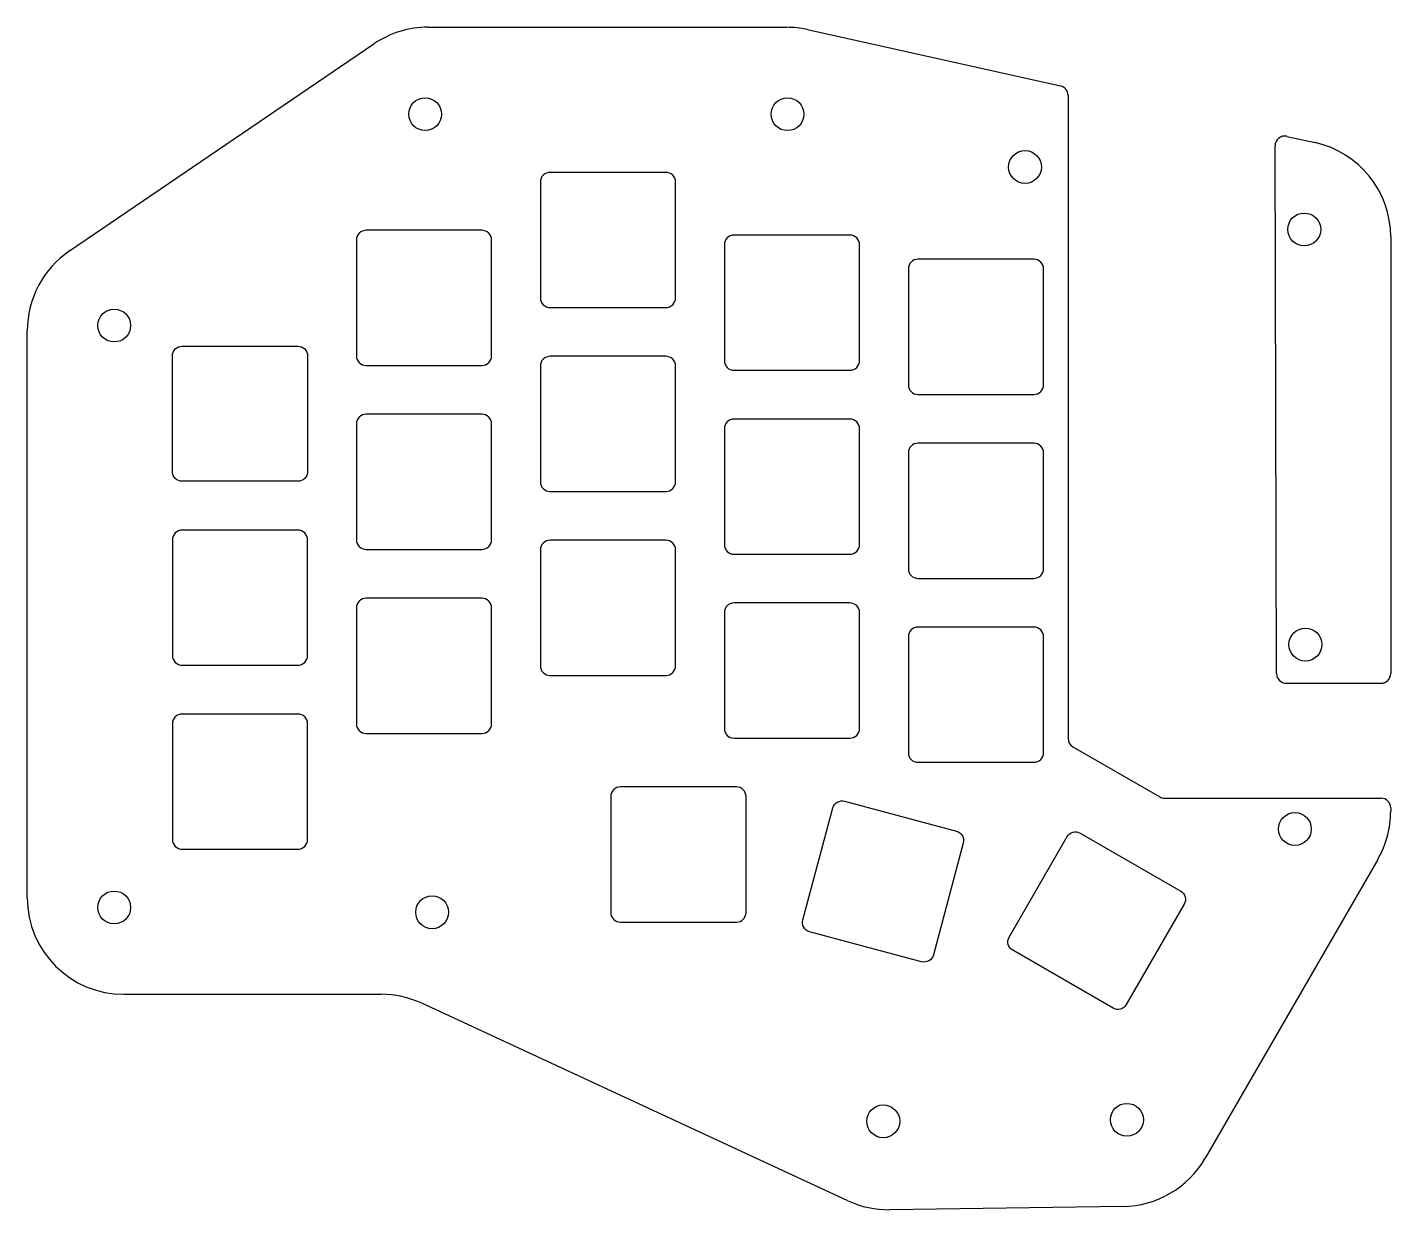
# Model space of a CAD drawing. Header units: millimetres. Extents: x -60 to 81, y -81 to 41.
import ezdxf

# ---------------------------------------------------------------- set-up
doc = ezdxf.new("R2010")
doc.units = ezdxf.units.MM
doc.layers.get('0').update_dxf_attribs({"linetype": 'CONTINUOUS'})

msp = doc.modelspace()

# ---------------------------------------------------------------- linework, layer by layer
for p, q in [((-18.62, 41.08), (18.48, 41.07)), ((20.66, 40.83), (46.84, 35)), ((-55.75, 17.92), (-24.25, 39.35)), ((47.63, 34.03), (47.63, -32.57)), ((70.29, 29.78), (73.22, 29.13)), ((69.22, -25.86), (69.07, 28.81)), ((81.04, 19.37), (81.04, -25.86)), ((-60.12, -49.08), (-60.12, 9.65)), ((70.22, -26.86), (80.04, -26.86)), ((48.12, -33.44), (57.12, -38.63)), ((57.62, -38.77), (80.04, -38.77)), ((81.04, -39.77), (81.04, -40.1)), ((79.7, -45.1), (61.82, -76.06)), ((-50.12, -59.08), (-23.49, -59.08)), ((24.85, -80.46), (-19.28, -60)), ((53.3, -81.06), (29.19, -81.39))]:
    msp.add_line(p, q)
for points in [[(6, 26.05), (-6, 26.05, 0.414214), (-7, 25.05), (-7, 13.05, 0.414214), (-6, 12.05), (6, 12.05, 0.414214), (7, 13.05), (7, 25.05, 0.414214)], [(-25.05, 6.05), (-13.05, 6.05, 0.414214), (-12.05, 7.05), (-12.05, 19.05, 0.414214), (-13.05, 20.05), (-25.05, 20.05, 0.414214), (-26.05, 19.05), (-26.05, 7.05, 0.414214)], [(12.05, 6.55, 0.414214), (13.05, 5.55), (25.05, 5.55, 0.414214), (26.05, 6.55), (26.05, 18.55, 0.414214), (25.05, 19.55), (13.05, 19.55, 0.414214), (12.05, 18.55)], [(32.1, 3.05), (44.1, 3.05, 0.414214), (45.1, 4.05), (45.1, 16.05, 0.414214), (44.1, 17.05), (32.1, 17.05, 0.414214), (31.1, 16.05), (31.1, 4.05, 0.414214)], [(-45.1, 7.05, -0.414214), (-44.1, 8.05), (-32.1, 8.05, -0.414214), (-31.1, 7.05), (-31.1, -4.95, -0.414214), (-32.1, -5.95), (-44.1, -5.95, -0.414214), (-45.1, -4.95)], [(-6, 7, 0.414214), (-7, 6), (-7, -6, 0.414214), (-6, -7), (6, -7, 0.414214), (7, -6), (7, 6, 0.414214), (6, 7)], [(-12.05, 0, 0.414214), (-13.05, 1), (-25.05, 1, 0.414214), (-26.05, 0), (-26.05, -12, 0.414214), (-25.05, -13), (-13.05, -13, 0.414214), (-12.05, -12)], [(25.05, -13.5, 0.414214), (26.05, -12.5), (26.05, -0.5, 0.414214), (25.05, 0.5), (13.05, 0.5, 0.414214), (12.05, -0.5), (12.05, -12.5, 0.414214), (13.05, -13.5)], [(31.1, -15, 0.414214), (32.1, -16), (44.1, -16, 0.414214), (45.1, -15), (45.1, -3, 0.414214), (44.1, -2), (32.1, -2, 0.414214), (31.1, -3)], [(-44.1, -25), (-32.1, -25, 0.414214), (-31.1, -24), (-31.1, -12, 0.414214), (-32.1, -11), (-44.1, -11, 0.414214), (-45.1, -12), (-45.1, -24, 0.414214)], [(-7, -25.05, 0.414214), (-6, -26.05), (6, -26.05, 0.414214), (7, -25.05), (7, -13.05, 0.414214), (6, -12.05), (-6, -12.05, 0.414214), (-7, -13.05)], [(-12.05, -31.06), (-12.05, -19.06, 0.414214), (-13.05, -18.06), (-25.05, -18.06, 0.414214), (-26.05, -19.06), (-26.05, -31.06, 0.414214), (-25.05, -32.06), (-13.05, -32.06, 0.414214)], [(25.05, -32.55, 0.414214), (26.05, -31.55), (26.05, -19.55, 0.414214), (25.05, -18.55), (13.05, -18.55, 0.414214), (12.05, -19.55), (12.05, -31.55, 0.414214), (13.05, -32.55)], [(31.1, -34.05, 0.414214), (32.1, -35.05), (44.1, -35.05, 0.414214), (45.1, -34.05), (45.1, -22.05, 0.414214), (44.1, -21.05), (32.1, -21.05, 0.414214), (31.1, -22.05)], [(-45.1, -31.05), (-45.1, -43.05, 0.414214), (-44.1, -44.05), (-32.1, -44.05, 0.414214), (-31.1, -43.05), (-31.1, -31.05, 0.414214), (-32.1, -30.05), (-44.1, -30.05, 0.414214)], [(13.29, -37.6), (1.29, -37.6, 0.414214), (0.29, -38.6), (0.29, -50.6, 0.414214), (1.29, -51.6), (13.29, -51.6, 0.414214), (14.29, -50.6), (14.29, -38.6, 0.414214)], [(20.17, -51.37), (23.27, -39.78, -0.414214), (24.5, -39.08), (36.09, -42.18, -0.414214), (36.79, -43.41), (33.69, -55, -0.414214), (32.46, -55.7), (20.87, -52.6, -0.414214)], [(48.9, -42.39), (59.3, -48.39, -0.414214), (59.66, -49.75), (53.66, -60.15, -0.414214), (52.3, -60.51), (41.9, -54.51, -0.414214), (41.54, -53.15), (47.54, -42.75, -0.414214)]]:
    msp.add_lwpolyline(points, format="xyb", close=True)
for centre in [(-18.93, 32.08), (18.59, 32.07), (43.18, 26.6), (72.09, 20.14), (-51.12, 10.18), (72.21, -22.86), (71.12, -41.96), (-51.12, -50.08), (-18.21, -50.58), (28.5, -72.23), (53.73, -72.07)]:
    msp.add_circle(centre, 1.7)
for centre, radius, start, end in [((-18.62, 31.08), 10, 89.9952, 124.2197), ((18.48, 31.07), 10, 77.4483, 89.9952), ((46.63, 34.03), 1, 0, 77.4483), ((70.07, 28.81), 1, 77.4483, 180.1584), ((71.04, 19.37), 10, 0, 77.4483), ((-50.12, 9.65), 10, 124.2197, 180), ((70.22, -25.86), 1, 180.1584, 270.0347), ((80.04, -25.86), 1, -89.9653, 0), ((48.63, -32.57), 1, 180, 239.9946), ((57.62, -37.77), 1, 239.9946, 270), ((80.04, -39.77), 1, 0, 90), ((71.04, -40.1), 10, -30.0054, 0), ((-50.12, -49.08), 10, 180, 270), ((-23.49, -69.08), 10, 65.1286, 90), ((53.16, -71.06), 10, 270.7808, 329.9946), ((29.06, -71.39), 10, 245.1286, 270.7808)]:
    msp.add_arc(centre, radius, start, end)

doc.saveas('drawing.dxf')
